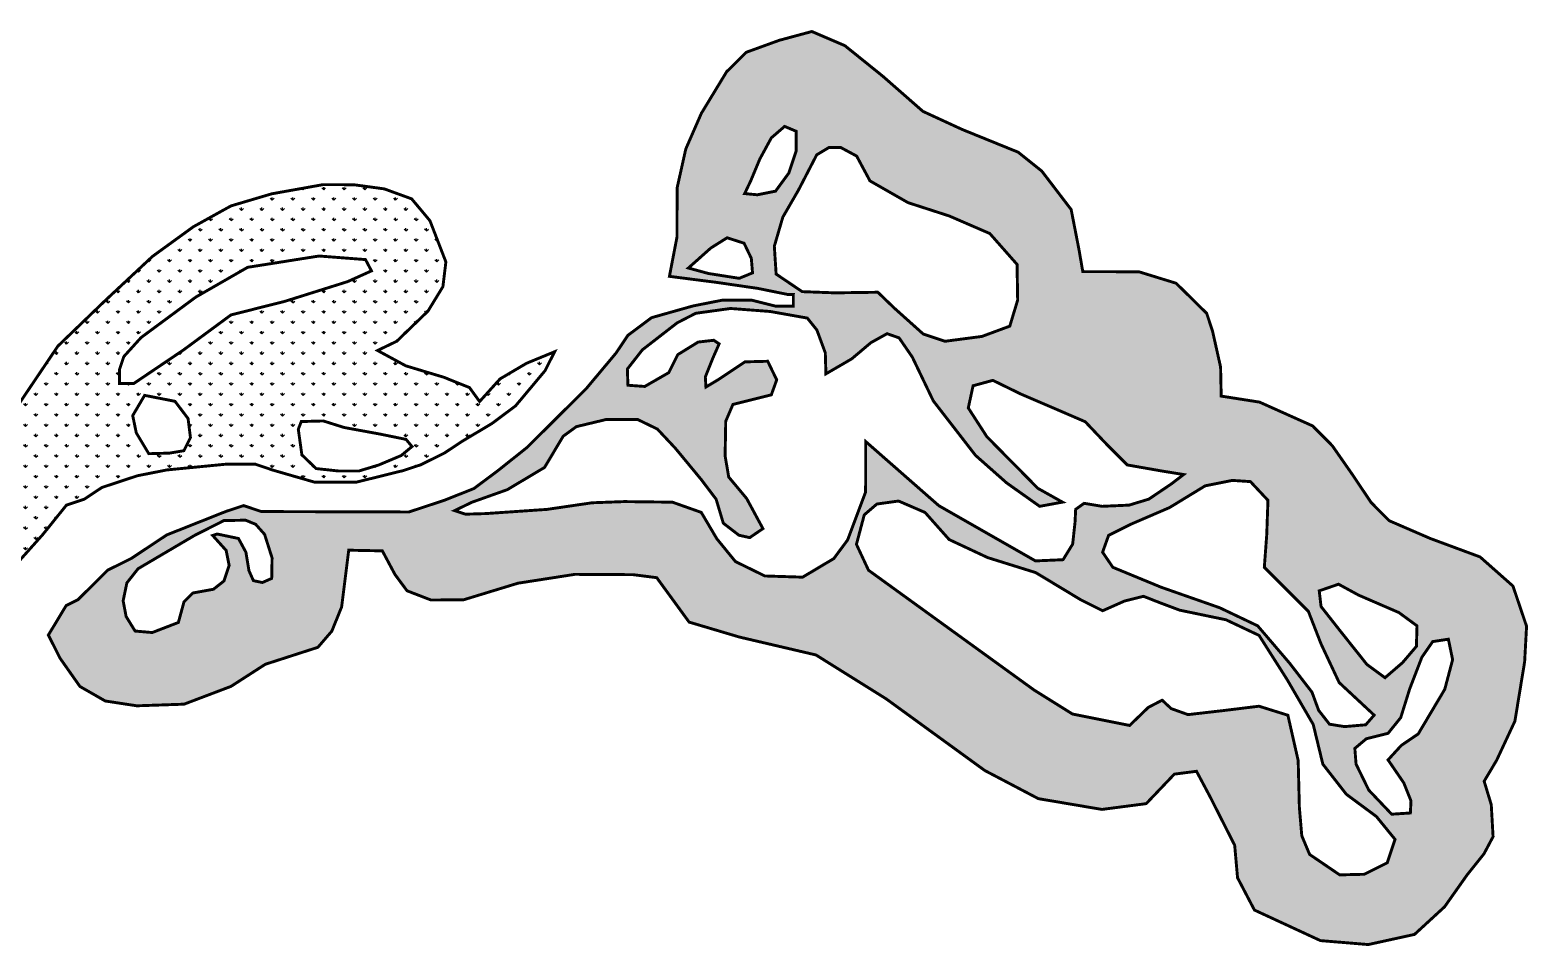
# Model space of a CAD drawing. Header units: metres. Extents: x 319750 to 415268, y 1725605 to 1842937.
# Drawn here: x 340447 to 341477, y 1768159 to 1768789 of the extents above; entities that cross this region are included whole.
import ezdxf

# ---------------------------------------------------------------- set-up
doc = ezdxf.new("R2010")
doc.units = ezdxf.units.M
doc.header["$MEASUREMENT"] = 0
doc.layers.add('MANGROOVES BUFFER ZONE', color=120, linetype='Continuous')
pattern_1 = [(90, (0, 0), (-7.071067809999999, 7.071067809999999), [1.875, -12.26713563]), (45, (0, 0), (-7.071067811865476, 7.071067811865476), [1.875, -8.125]), (135, (0, 0), (-7.071067811865476, -7.071067811865475), [1.875, -8.125])]

msp = doc.modelspace()

# ---------------------------------------------------------------- hatches: boundary and pattern name
at = {"layer": 'MANGROOVES BUFFER ZONE'}
h = msp.add_hatch(dxfattribs=at)
h.set_pattern_fill('GRASS', color=256, scale=10)
h.set_pattern_definition(pattern_1)
h.paths.add_polyline_path([(341409.8824789803, 1768439.421764951), (341381.4884818714, 1768451.688456013), (341369.0581401873, 1768464.243550305), (341356.302644262, 1768483.282457038), (341342.3635559283, 1768503.263932998), (341328.8775556746, 1768516.829139048), (341292.3727143744, 1768533.180868433), (341265.9861680884, 1768537.317996529), (341265.5643102858, 1768557.300982035), (341260.0217019369, 1768582.016123674), (341255.9951384372, 1768594.213362213), (341234.9850419629, 1768614.895859055), (341209.371875422, 1768622.779777867), (341191.0963002435, 1768622.831867269), (341170.7900773842, 1768622.889744451), (341168.1838398141, 1768637.964328024), (341162.789132645, 1768665.562715702), (341142.558162051, 1768692.022862596), (341126.3587975735, 1768704.967516509), (341087.8123927563, 1768720.612344593), (341060.8528140053, 1768733.032965146), (341033.0897779814, 1768757.325601851), (341007.1805309947, 1768778.191984111), (340984.4417403367, 1768787.928664272), (340962.0875039005, 1768781.899497783), (340939.2842286401, 1768773.634347201), (340925.8251585927, 1768760.260629456), (340908.4564518422, 1768731.693207236), (340897.7583522162, 1768707.228808913), (340891.7767271847, 1768680.421699806), (340891.680395043, 1768646.623545299), (340886.4913800838, 1768619.638137348), (340918.9697424663, 1768615.483646255), (340947.3868941233, 1768611.340730501), (340967.6815394721, 1768607.220881053), (340971.7427501978, 1768607.209305713), (340971.7195956592, 1768599.085530412), (340967.6583849335, 1768599.097105752), (340959.5358788667, 1768599.120256673), (340943.3025286178, 1768603.228445924), (340922.9963057585, 1768603.286323106), (340902.6785056298, 1768599.282312638), (340874.226622165, 1768591.23956544), (340857.9468782233, 1768579.10020433), (340849.7896403485, 1768566.9376923), (340829.4139538733, 1768542.624243579), (340804.9770566725, 1768518.322370198), (340788.6857354615, 1768502.121121438), (340768.3332035249, 1768485.931448018), (340752.0535441989, 1768473.792086667), (340731.7241668009, 1768465.726188548), (340707.3334940617, 1768457.67186601), (340687.0272712024, 1768457.729743192), (340646.4149100992, 1768457.845497315), (340642.353614758, 1768457.857072896), (340634.2311086911, 1768457.880223817), (340605.8024643805, 1768457.961251679), (340593.6302402418, 1768462.057865832), (340581.4349461799, 1768458.030704442), (340540.776191384, 1768441.898908204), (340516.3624487218, 1768425.720810124), (340500.0942820494, 1768417.643336665), (340479.7301728435, 1768397.391775594), (340471.5960895073, 1768393.353038865), (340459.3544863683, 1768373.078326873), (340467.3136818602, 1768357.244101724), (340481.0598738317, 1768337.732994329), (340498.4865412, 1768327.744529913), (340520.1946219824, 1768324.437329823), (340552.6726181373, 1768325.561744655), (340584.9696042695, 1768337.796615118), (340608.5667410257, 1768352.987662171), (340644.7281031648, 1768364.648883297), (340654.2993283108, 1768375.777418034), (340661.0446052792, 1768392.390454407), (340665.9175971393, 1768431.409038826), (340689.0545500877, 1768430.937432021), (340697.7357616223, 1768414.6860882), (340706.0255524364, 1768403.506645656), (340722.4478683562, 1768397.172032555), (340744.7756778345, 1768397.263662376), (340782.3276421907, 1768408.715068469), (340821.4280239985, 1768414.797569331), (340861.5392941547, 1768414.582178908), (340877.7784330554, 1768412.504933475), (340900.0284740679, 1768381.977111123), (340934.5201182005, 1768371.724000767), (340987.2815489144, 1768359.38785718), (341035.6193816536, 1768329.175665827), (341103.3708849546, 1768279.975980948), (341140.2078232426, 1768260.618403326), (341183.9508675527, 1768253.217285106), (341214.421779122, 1768257.192356962), (341233.7671349133, 1768277.479037802), (341249.0060414047, 1768279.434347814), (341258.3612161498, 1768261.877169373), (341275.2594068014, 1768228.585511872), (341277.226379474, 1768206.239341994), (341288.8390363384, 1768184.059552054), (341334.2367935992, 1768163.04224168), (341367.1671481038, 1768160.333144908), (341398.953690274, 1768167.30414635), (341419.6187758721, 1768186.2854556), (341435.1589270819, 1768208.265756646), (341446.6994332455, 1768222.67975573), (341452.9756605781, 1768234.48202863), (341451.7241814915, 1768256.484252494), (341446.8416790422, 1768272.586726847), (341455.4252442292, 1768287.009153896), (341467.9870571366, 1768313.897041142), (341474.6846677614, 1768354.709405989), (341476.0106350227, 1768379.11005242), (341466.6472763889, 1768406.764607654), (341444.0165456744, 1768426.77490165)])
h.paths.add_polyline_path([(340908.3744132507, 1768457.394817059), (340888.5706665086, 1768464.404190394), (340855.5644712077, 1768464.816525619), (340833.285246885, 1768463.991891335), (340802.3419249334, 1768459.456384687), (340760.2589538686, 1768456.570182774), (340746.2312968471, 1768456.157847549), (340738.7294823539, 1768458.60212997), (340750.6942660261, 1768464.374569962), (340775.0363636982, 1768473.033211866), (340800.6162001607, 1768488.288928046), (340813.4061183919, 1768509.729419443), (340822.4828202521, 1768516.326457553), (340843.1117015531, 1768521.27426326), (340864.5657174132, 1768521.27426326), (340878.1808441071, 1768514.677188984), (340890.558158107, 1768501.483076598), (340908.2990314997, 1768480.042585201), (340918.6134721502, 1768466.43613759), (340923.5643534079, 1768449.943451899), (340934.2913982898, 1768441.697145221), (340941.7178310319, 1768440.047876652), (340950.7945328921, 1768446.232615702), (340939.6548837789, 1768466.848472815), (340927.277569779, 1768481.69185377), (340924.8020921983, 1768496.122935666), (340925.2146964296, 1768520.037329916), (340930.165651591, 1768531.5822099), (340945.0184431716, 1768535.293046097), (340956.5706226125, 1768538.179248009), (340960.2838389836, 1768548.487194649), (340954.0951450318, 1768561.269007975), (340938.4172188922, 1768560.85667275), (340919.8512109405, 1768548.487194649), (340911.5996436394, 1768543.539388942), (340911.187039408, 1768550.548762277), (340916.1379945695, 1768562.918276544), (340920.6763454995, 1768573.226187018), (340916.9631291284, 1768575.700089871), (340906.2360842466, 1768574.463156528), (340892.208427225, 1768565.804478457), (340886.0198071769, 1768553.435000356), (340869.5166725746, 1768543.951688001), (340857.9644931337, 1768544.776322285), (340857.5518889024, 1768555.908903209), (340867.8664034566, 1768569.103015595), (340891.7958968973, 1768587.657268913), (340904.5858151286, 1768594.254343189), (340928.5153085694, 1768597.552880327), (340955.7454880535, 1768595.491312699), (340981.3252506123, 1768590.955806051), (340987.9265487954, 1768582.709463206), (340993.7026385159, 1768567.041447967), (340994.1151688435, 1768552.610366071), (341011.8560422362, 1768562.918276544), (341025.0585646988, 1768574.050821302), (341036.1981399083, 1768580.235560353), (341044.4497072095, 1768577.34935844), (341053.5264090697, 1768564.155209888), (341067.9665964189, 1768534.056076586), (341096.9876098157, 1768496.603770401), (341118.4416256757, 1768477.637218024), (341141.1333803261, 1768461.556831393), (341156.8113803694, 1768464.443069472), (341139.8957154394, 1768473.926345661), (341104.8265728854, 1768509.385583728), (341092.0366546542, 1768529.176806556), (341095.3372667939, 1768544.432522736), (341108.9523195842, 1768548.143358934), (341128.3435359985, 1768538.660082745), (341151.4478948803, 1768528.764471331), (341172.489306509, 1768519.693530368), (341187.754702321, 1768503.613143736), (341201.3697551112, 1768490.006696125), (341224.8867182243, 1768485.883524703), (341240.1521140363, 1768483.409621849), (341231.4879425038, 1768476.81258374), (341216.2226205955, 1768466.5046371), (341202.6074939016, 1768462.381465677), (341184.0414859499, 1768461.556831393), (341171.66417195, 1768463.618435187), (341165.8880822295, 1768459.495263765), (341165.4754779982, 1768450.836621861), (341163.8252088802, 1768435.580869514), (341157.2239846007, 1768424.860659982), (341138.2453724177, 1768424.036025697), (341071.8203036808, 1768461.969166618), (341021.4858392186, 1768506.08704659), (341021.4207300787, 1768471.413563729), (341009.0434160788, 1768438.428228515), (340999.5541099873, 1768425.646415188), (340978.1000941273, 1768412.864601862), (340952.1076534335, 1768413.689236146), (340931.8913763638, 1768423.584847561), (340919.1014581326, 1768439.2528628)], flags=16)
h.paths.add_polyline_path([(341015.1143814724, 1768435.430525024), (341020.4940518669, 1768455.694806773), (341029.1842374938, 1768463.138830115), (341044.0816668957, 1768465.206618396), (341062.2896854336, 1768457.34906633), (341078.8424833072, 1768438.739007972), (341105.3268268782, 1768426.33227829), (341138.4323487217, 1768415.993373054), (341169.539810741, 1768397.223783894), (341184.4373140464, 1768389.779760551), (341199.3347434482, 1768396.396654115), (341212.5769521856, 1768399.705100897), (341224.1638663549, 1768395.155995613), (341237.4060750923, 1768390.193289274), (341269.2700890579, 1768383.57639571), (341292.0301307063, 1768372.823925585), (341311.4795832185, 1768342.220702433), (341329.2738150663, 1768311.617515449), (341335.8949194349, 1768284.322739081), (341352.0338567146, 1768263.644928609), (341372.7247432011, 1768248.343317034), (341385.5531652483, 1768232.628140569), (341380.1734948538, 1768216.499435381), (341364.448418168, 1768208.641847149), (341347.4818336042, 1768208.228282259), (341326.7908732141, 1768222.289235333), (341321.4112767233, 1768235.109493739), (341319.7559821552, 1768254.546645708), (341318.9283348712, 1768286.80409225), (341311.8513187162, 1768317.963485132), (341291.9880056101, 1768324.166849973), (341268.4003166776, 1768321.27196808), (341243.1574070808, 1768318.377050021), (341231.5704929115, 1768322.512626582), (341225.363175233, 1768328.302426534), (341215.845342322, 1768323.339720194), (341203.0169941784, 1768310.933026678), (341163.7042285601, 1768318.790614911), (341137.2198110854, 1768335.332884988), (341023.4196767471, 1768417.63070665)], flags=16)
h.paths.add_polyline_path([(340913.262845901, 1768621.608541256), (340899.5245956804, 1768625.352976209), (340914.9281174655, 1768639.08257104), (340926.1685711948, 1768646.155380563), (340937.8252504356, 1768642.410945609), (340942.8209912256, 1768632.009761516), (340943.6535900561, 1768622.024601639), (340934.4947812102, 1768618.280166686)], flags=16)
h.paths.add_polyline_path([(340977.7911767554, 1768609.127127577), (340959.8897845753, 1768621.192517039), (340958.640812426, 1768640.330716024), (340964.4692259501, 1768660.301035777), (340975.2933063604, 1768679.023210545), (340987.7826583354, 1768703.153989469), (340996.1088683508, 1768708.146569407), (341004.4350783662, 1768708.146569407), (341015.2592326803, 1768702.321904868), (341024.4180415261, 1768685.263899301), (341050.6457176253, 1768670.286195653), (341078.9548908006, 1768661.133120378), (341106.8477645607, 1768649.067730916), (341125.5817555713, 1768627.849266179), (341125.9980549865, 1768603.302426871), (341120.5860147813, 1768585.41237287), (341101.4356504519, 1768578.339563347), (341076.0406470867, 1768575.01115261), (341061.0534986205, 1768580.003732548), (341041.0705354606, 1768597.893822716), (341029.8300817313, 1768608.711067193), (341000.2720103103, 1768608.29500681)], flags=16)
h.paths.add_polyline_path([(340938.2415498508, 1768676.526920576), (340942.4046918104, 1768685.263899301), (340948.649330846, 1768700.241639116), (340956.5592414462, 1768714.803318547), (340965.7181241957, 1768722.708248838), (340973.6280347959, 1768719.379874268), (340973.6280347959, 1768705.650279438), (340968.6322940059, 1768690.672539623), (340959.4734851601, 1768678.191089778), (340946.9841331851, 1768675.694799809)], flags=16)
h.paths.add_polyline_path([(341184.4079742865, 1768430.012734556), (341188.5586265245, 1768441.62716288), (341203.5009154585, 1768449.093573339), (341230.4799702467, 1768460.707965497), (341254.9686928149, 1768475.640786414), (341273.6465909343, 1768479.374009727), (341286.0984737447, 1768478.544384454), (341298.1353135025, 1768465.685572469), (341297.3051534934, 1768442.041957434), (341295.6449073789, 1768419.642726058), (341312.6624854801, 1768402.635896208), (341325.9445282997, 1768389.36228967), (341334.6608758285, 1768366.963058295), (341347.1127586389, 1768340.415809053), (341371.1864381544, 1768318.016577677), (341365.3755398019, 1768311.379756325), (341350.8482939206, 1768310.135372665), (341340.471774181, 1768311.794587045), (341333.000629714, 1768321.33497027), (341328.4349344232, 1768333.778987701), (341313.0776024365, 1768353.689415591), (341291.0792120881, 1768379.407075726), (341264.9302434055, 1768391.851093157), (341224.6691457978, 1768405.954288801), (341191.4640757008, 1768419.642726058)], flags=16)
h.paths.add_polyline_path([(340613.2026819922, 1768426.112457792), (340612.9460145203, 1768412.001703331), (340606.5279235537, 1768409.179552439), (340600.3666478662, 1768410.462345012), (340597.2859730707, 1768417.389439368), (340595.2321898736, 1768429.960835508), (340590.097731881, 1768439.453551175), (340575.4645820298, 1768442.532267815), (340572.383981138, 1768441.50604099), (340581.625931621, 1768431.243664247), (340583.679714818, 1768420.981287503), (340580.085631175, 1768410.205779264), (340572.8973899854, 1768404.56147748), (340558.7777228854, 1768401.995892335), (340552.6163732943, 1768395.838459056), (340548.7655482757, 1768381.727704596), (340530.7949822535, 1768374.800574073), (340518.985839726, 1768375.826837064), (340512.8244901349, 1768385.83264806), (340510.7707069378, 1768396.608120132), (340513.3378989823, 1768408.922986692), (340521.0395490194, 1768418.67223194), (340559.8045405802, 1768441.50604099), (340580.085631175, 1768451.768417734), (340594.975448498, 1768452.024947315), (340601.9069483122, 1768449.202796423), (340608.0682979033, 1768442.275702067)], flags=16)
h.paths.add_polyline_path([(341333.4156727667, 1768403.465485314), (341346.6977155862, 1768408.028297734), (341360.3948014585, 1768400.561887275), (341388.2040162557, 1768388.532664397), (341400.6558990661, 1768379.407075726), (341400.2408560134, 1768365.303843915), (341390.6944223792, 1768354.10424631), (341378.6575826214, 1768343.734201646), (341366.2056259073, 1768352.859826484), (341348.3579617007, 1768375.25905786), (341334.6608758285, 1768392.680682263)], flags=16)
h.paths.add_polyline_path([(341357.9094946886, 1768295.15213553), (341365.7956822084, 1768301.788956882), (341380.7379711424, 1768305.522144028), (341389.4542447675, 1768316.306983246), (341395.6801861727, 1768336.217411136), (341403.9814906488, 1768357.787017238), (341411.4526351158, 1768368.571856456), (341422.2442718118, 1768370.231034669), (341425.1497209881, 1768356.127839025), (341419.7538656882, 1768335.802580416), (341410.6224751067, 1768320.454964945), (341401.4910845252, 1768305.107349475), (341389.8693617239, 1768297.226144463), (341380.7379711424, 1768287.270930518), (341391.5296078384, 1768271.508520494), (341396.5103461818, 1768259.064503063), (341396.0953031291, 1768250.768467332), (341383.2283033623, 1768249.938878225), (341367.4559283229, 1768266.530913522), (341358.7395807941, 1768284.367332479)], flags=16)
h = msp.add_hatch(dxfattribs=at)
h.set_pattern_fill('GRASS', color=256, scale=10)
h.set_pattern_definition(pattern_1)
h.paths.add_polyline_path([(340731.3696641949, 1768550.258082684), (340705.1728261568, 1768558.133293009), (340685.7428536629, 1768568.672431811), (340698.9707344206, 1768575.035181042), (340720.4455690101, 1768595.77549472), (340730.700900126, 1768612.547477198), (340732.7508194599, 1768629.542849757), (340721.7928951268, 1768657.855753889), (340709.2264812164, 1768672.892649574), (340690.4321748502, 1768679.746710766), (340669.4248727194, 1768682.606770238), (340648.2094580281, 1768682.667238816), (340612.965636628, 1768676.367239837), (340584.9212910003, 1768668.046548158), (340559.0614370935, 1768653.719220327), (340530.924107126, 1768633.314183157), (340497.8116860332, 1768602.406317209), (340465.9007716805, 1768571.695065559), (340435.4240735496, 1768526.484038246), (340410.9263745252, 1768480.857254759), (340415.8487732555, 1768455.930306756), (340427.0220552367, 1768439.589510121), (340439.1930216831, 1768423.909799566), (340455.4900892209, 1768442.141992272), (340471.7929030856, 1768462.405128923), (340483.988281763, 1768466.432290072), (340496.1951530941, 1768474.521339112), (340520.5857412177, 1768482.575661891), (340540.9035413464, 1768486.579672359), (340581.5275643344, 1768490.525805646), (340601.8337871938, 1768490.467928464), (340614.005926717, 1768486.371314552), (340642.4115011045, 1768478.166511148), (340658.6565132383, 1768478.120209306), (340670.8402300308, 1768478.085483046), (340703.3533242213, 1768486.116654904), (340715.5486182831, 1768490.143816293), (340731.8167849554, 1768498.221289752), (340744.0236562865, 1768506.310338792), (340764.3646109538, 1768518.438124562), (340780.6443548955, 1768530.577485671), (340801.0200413706, 1768554.890934392), (340807.5276980994, 1768567.816177177), (340788.2389284111, 1768559.896673051), (340769.9949233024, 1768549.14790591), (340755.9402190104, 1768533.586841665), (340748.9625376529, 1768543.207406949)])
h.paths.add_polyline_path([(340633.2928793881, 1768519.832048385), (340648.4440940184, 1768520.241273284), (340662.7763080948, 1768515.739727059), (340687.3458073825, 1768511.238144666), (340705.363523951, 1768507.555048239), (340709.4584528162, 1768502.644240948), (340702.0875217359, 1768496.505758958), (340686.5268807324, 1768489.958015903), (340673.0135933061, 1768485.865694577), (340658.6813792296, 1768485.865694577), (340643.5301645994, 1768487.502630341), (340633.702379665, 1768496.914983858), (340631.2453780037, 1768514.512016194)], flags=16)
h.paths.add_polyline_path([(340584.9251395909, 1768593.104064981), (340552.165708669, 1768568.959325756), (340518.1778508202, 1768546.042261229), (340508.3500658858, 1768546.042261229), (340508.3500658858, 1768555.863839646), (340511.2164939204, 1768564.457743364), (340523.0917802392, 1768577.553229475), (340560.7650666764, 1768605.381065127), (340596.3909256327, 1768625.842707925), (340645.5299981118, 1768633.618161845), (340677.4703545762, 1768631.162740116), (340681.5652834415, 1768623.387322363), (340665.1855679805, 1768616.021129509), (340622.1889257511, 1768602.516418498)], flags=16)
h.paths.add_polyline_path([(340555.4406762326, 1768521.874158391), (340557.0786773402, 1768508.778708447), (340552.5742481981, 1768499.775579829), (340542.7463893601, 1768498.138644065), (340528.4141752836, 1768497.729419166), (340519.8148911799, 1768512.052579974), (340517.3578895186, 1768523.920319054), (340525.547747249, 1768537.834254963), (340546.4318179484, 1768533.741933637)], flags=16)

# ---------------------------------------------------------------- linework, layer by layer
at = {"layer": 'MANGROOVES BUFFER ZONE', "const_width": 2}
for points in [[(341409.8824789803, 1768439.421764951), (341381.4884818714, 1768451.688456013), (341369.0581401873, 1768464.243550305), (341356.302644262, 1768483.282457038), (341342.3635559283, 1768503.263932998), (341328.8775556746, 1768516.829139048), (341292.3727143744, 1768533.180868433), (341265.9861680884, 1768537.317996529), (341265.5643102858, 1768557.300982035), (341260.0217019369, 1768582.016123674), (341255.9951384372, 1768594.213362213), (341234.9850419629, 1768614.895859055), (341209.371875422, 1768622.779777867), (341191.0963002435, 1768622.831867269), (341170.7900773842, 1768622.889744451), (341168.1838398141, 1768637.964328024), (341162.789132645, 1768665.562715702), (341142.558162051, 1768692.022862596), (341126.3587975735, 1768704.967516509), (341087.8123927563, 1768720.612344593), (341060.8528140053, 1768733.032965146), (341033.0897779814, 1768757.325601851), (341007.1805309947, 1768778.191984111), (340984.4417403367, 1768787.928664272), (340962.0875039005, 1768781.899497783), (340939.2842286401, 1768773.634347201), (340925.8251585927, 1768760.260629456), (340908.4564518422, 1768731.693207236), (340897.7583522162, 1768707.228808913), (340891.7767271847, 1768680.421699806), (340891.680395043, 1768646.623545299), (340886.4913800838, 1768619.638137348), (340918.9697424663, 1768615.483646255), (340947.3868941233, 1768611.340730501), (340967.6815394721, 1768607.220881053), (340971.7427501978, 1768607.209305713), (340971.7195956592, 1768599.085530412), (340967.6583849335, 1768599.097105752), (340959.5358788667, 1768599.120256673), (340943.3025286178, 1768603.228445924), (340922.9963057585, 1768603.286323106), (340902.6785056298, 1768599.282312638), (340874.226622165, 1768591.23956544), (340857.9468782233, 1768579.10020433), (340849.7896403485, 1768566.9376923), (340829.4139538733, 1768542.624243579), (340804.9770566725, 1768518.322370198), (340788.6857354615, 1768502.121121438), (340768.3332035249, 1768485.931448018), (340752.0535441989, 1768473.792086667), (340731.7241668009, 1768465.726188548), (340707.3334940617, 1768457.67186601), (340687.0272712024, 1768457.729743192), (340646.4149100992, 1768457.845497315), (340642.353614758, 1768457.857072896), (340634.2311086911, 1768457.880223817), (340605.8024643805, 1768457.961251679), (340593.6302402418, 1768462.057865832), (340581.4349461799, 1768458.030704442), (340540.776191384, 1768441.898908204), (340516.3624487218, 1768425.720810124), (340500.0942820494, 1768417.643336665), (340479.7301728435, 1768397.391775594), (340471.5960895073, 1768393.353038865), (340459.3544863683, 1768373.078326873), (340467.3136818602, 1768357.244101724), (340481.0598738317, 1768337.732994329), (340498.4865412, 1768327.744529913), (340520.1946219824, 1768324.437329823), (340552.6726181373, 1768325.561744655), (340584.9696042695, 1768337.796615118), (340608.5667410257, 1768352.987662171), (340644.7281031648, 1768364.648883297), (340654.2993283108, 1768375.777418034), (340661.0446052792, 1768392.390454407), (340665.9175971393, 1768431.409038826), (340689.0545500877, 1768430.937432021), (340697.7357616223, 1768414.6860882), (340706.0255524364, 1768403.506645656), (340722.4478683562, 1768397.172032555), (340744.7756778345, 1768397.263662376), (340782.3276421907, 1768408.715068469), (340821.4280239985, 1768414.797569331), (340861.5392941547, 1768414.582178908), (340877.7784330554, 1768412.504933475), (340900.0284740679, 1768381.977111123), (340934.5201182005, 1768371.724000767), (340987.2815489144, 1768359.38785718), (341035.6193816536, 1768329.175665827), (341103.3708849546, 1768279.975980948), (341140.2078232426, 1768260.618403326), (341183.9508675527, 1768253.217285106), (341214.421779122, 1768257.192356962), (341233.7671349133, 1768277.479037802), (341249.0060414047, 1768279.434347814), (341258.3612161498, 1768261.877169373), (341275.2594068014, 1768228.585511872), (341277.226379474, 1768206.239341994), (341288.8390363384, 1768184.059552054), (341334.2367935992, 1768163.04224168), (341367.1671481038, 1768160.333144908), (341398.953690274, 1768167.30414635), (341419.6187758721, 1768186.2854556), (341435.1589270819, 1768208.265756646), (341446.6994332455, 1768222.67975573), (341452.9756605781, 1768234.48202863), (341451.7241814915, 1768256.484252494), (341446.8416790422, 1768272.586726847), (341455.4252442292, 1768287.009153896), (341467.9870571366, 1768313.897041142), (341474.6846677614, 1768354.709405989), (341476.0106350227, 1768379.11005242), (341466.6472763889, 1768406.764607654), (341444.0165456744, 1768426.77490165), (341409.8824789803, 1768439.421764951)], [(340938.2415498508, 1768676.526920576), (340942.4046918104, 1768685.263899301), (340948.649330846, 1768700.241639116), (340956.5592414462, 1768714.803318547), (340965.7181241957, 1768722.708248838), (340973.6280347959, 1768719.379874268), (340973.6280347959, 1768705.650279438), (340968.6322940059, 1768690.672539623), (340959.4734851601, 1768678.191089778), (340946.9841331851, 1768675.694799809), (340938.2415498508, 1768676.526920576)], [(340977.7911767554, 1768609.127127577), (340959.8897845753, 1768621.192517039), (340958.640812426, 1768640.330716024), (340964.4692259501, 1768660.301035777), (340975.2933063604, 1768679.023210545), (340987.7826583354, 1768703.153989469), (340996.1088683508, 1768708.146569407), (341004.4350783662, 1768708.146569407), (341015.2592326803, 1768702.321904868), (341024.4180415261, 1768685.263899301), (341050.6457176253, 1768670.286195653), (341078.9548908006, 1768661.133120378), (341106.8477645607, 1768649.067730916), (341125.5817555713, 1768627.849266179), (341125.9980549865, 1768603.302426871), (341120.5860147813, 1768585.41237287), (341101.4356504519, 1768578.339563347), (341076.0406470867, 1768575.01115261), (341061.0534986205, 1768580.003732548), (341041.0705354606, 1768597.893822716), (341029.8300817313, 1768608.711067193), (341000.2720103103, 1768608.29500681), (340977.7911767554, 1768609.127127577)], [(340913.262845901, 1768621.608541256), (340899.5245956804, 1768625.352976209), (340914.9281174655, 1768639.08257104), (340926.1685711948, 1768646.155380563), (340937.8252504356, 1768642.410945609), (340942.8209912256, 1768632.009761516), (340943.6535900561, 1768622.024601639), (340934.4947812102, 1768618.280166686), (340913.262845901, 1768621.608541256)], [(340584.9251395909, 1768593.104064981), (340552.165708669, 1768568.959325756), (340518.1778508202, 1768546.042261229), (340508.3500658858, 1768546.042261229), (340508.3500658858, 1768555.863839646), (340511.2164939204, 1768564.457743364), (340523.0917802392, 1768577.553229475), (340560.7650666764, 1768605.381065127), (340596.3909256327, 1768625.842707925), (340645.5299981118, 1768633.618161845), (340677.4703545762, 1768631.162740116), (340681.5652834415, 1768623.387322363), (340665.1855679805, 1768616.021129509), (340622.1889257511, 1768602.516418498), (340584.9251395909, 1768593.104064981)], [(340908.3744132507, 1768457.394817059), (340888.5706665086, 1768464.404190394), (340855.5644712077, 1768464.816525619), (340833.285246885, 1768463.991891335), (340802.3419249334, 1768459.456384687), (340760.2589538686, 1768456.570182774), (340746.2312968471, 1768456.157847549), (340738.7294823539, 1768458.60212997), (340750.6942660261, 1768464.374569962), (340775.0363636982, 1768473.033211866), (340800.6162001607, 1768488.288928046), (340813.4061183919, 1768509.729419443), (340822.4828202521, 1768516.326457553), (340843.1117015531, 1768521.27426326), (340864.5657174132, 1768521.27426326), (340878.1808441071, 1768514.677188984), (340890.558158107, 1768501.483076598), (340908.2990314997, 1768480.042585201), (340918.6134721502, 1768466.43613759), (340923.5643534079, 1768449.943451899), (340934.2913982898, 1768441.697145221), (340941.7178310319, 1768440.047876652), (340950.7945328921, 1768446.232615702), (340939.6548837789, 1768466.848472815), (340927.277569779, 1768481.69185377), (340924.8020921983, 1768496.122935666), (340925.2146964296, 1768520.037329916), (340930.165651591, 1768531.5822099), (340945.0184431716, 1768535.293046097), (340956.5706226125, 1768538.179248009), (340960.2838389836, 1768548.487194649), (340954.0951450318, 1768561.269007975), (340938.4172188922, 1768560.85667275), (340919.8512109405, 1768548.487194649), (340911.5996436394, 1768543.539388942), (340911.187039408, 1768550.548762277), (340916.1379945695, 1768562.918276544), (340920.6763454995, 1768573.226187018), (340916.9631291284, 1768575.700089871), (340906.2360842466, 1768574.463156528), (340892.208427225, 1768565.804478457), (340886.0198071769, 1768553.435000356), (340869.5166725746, 1768543.951688001), (340857.9644931337, 1768544.776322285), (340857.5518889024, 1768555.908903209), (340867.8664034566, 1768569.103015595), (340891.7958968973, 1768587.657268913), (340904.5858151286, 1768594.254343189), (340928.5153085694, 1768597.552880327), (340955.7454880535, 1768595.491312699), (340981.3252506123, 1768590.955806051), (340987.9265487954, 1768582.709463206), (340993.7026385159, 1768567.041447967), (340994.1151688435, 1768552.610366071), (341011.8560422362, 1768562.918276544), (341025.0585646988, 1768574.050821302), (341036.1981399083, 1768580.235560353), (341044.4497072095, 1768577.34935844), (341053.5264090697, 1768564.155209888), (341067.9665964189, 1768534.056076586), (341096.9876098157, 1768496.603770401), (341118.4416256757, 1768477.637218024), (341141.1333803261, 1768461.556831393), (341156.8113803694, 1768464.443069472), (341139.8957154394, 1768473.926345661), (341104.8265728854, 1768509.385583728), (341092.0366546542, 1768529.176806556), (341095.3372667939, 1768544.432522736), (341108.9523195842, 1768548.143358934), (341128.3435359985, 1768538.660082745), (341151.4478948803, 1768528.764471331), (341172.489306509, 1768519.693530368), (341187.754702321, 1768503.613143736), (341201.3697551112, 1768490.006696125), (341224.8867182243, 1768485.883524703), (341240.1521140363, 1768483.409621849), (341231.4879425038, 1768476.81258374), (341216.2226205955, 1768466.5046371), (341202.6074939016, 1768462.381465677), (341184.0414859499, 1768461.556831393), (341171.66417195, 1768463.618435187), (341165.8880822295, 1768459.495263765), (341165.4754779982, 1768450.836621861), (341163.8252088802, 1768435.580869514), (341157.2239846007, 1768424.860659982), (341138.2453724177, 1768424.036025697), (341071.8203036808, 1768461.969166618), (341021.4858392186, 1768506.08704659), (341021.4207300787, 1768471.413563729), (341009.0434160788, 1768438.428228515), (340999.5541099873, 1768425.646415188), (340978.1000941273, 1768412.864601862), (340952.1076534335, 1768413.689236146), (340931.8913763638, 1768423.584847561), (340919.1014581326, 1768439.2528628), (340908.3744132507, 1768457.394817059)], [(340555.4406762326, 1768521.874158391), (340557.0786773402, 1768508.778708447), (340552.5742481981, 1768499.775579829), (340542.7463893601, 1768498.138644065), (340528.4141752836, 1768497.729419166), (340519.8148911799, 1768512.052579974), (340517.3578895186, 1768523.920319054), (340525.547747249, 1768537.834254963), (340546.4318179484, 1768533.741933637), (340555.4406762326, 1768521.874158391)], [(340633.2928793881, 1768519.832048385), (340648.4440940184, 1768520.241273284), (340662.7763080948, 1768515.739727059), (340687.3458073825, 1768511.238144666), (340705.363523951, 1768507.555048239), (340709.4584528162, 1768502.644240948), (340702.0875217359, 1768496.505758958), (340686.5268807324, 1768489.958015903), (340673.0135933061, 1768485.865694577), (340658.6813792296, 1768485.865694577), (340643.5301645994, 1768487.502630341), (340633.702379665, 1768496.914983858), (340631.2453780037, 1768514.512016194), (340633.2928793881, 1768519.832048385)], [(341184.4079742865, 1768430.012734556), (341188.5586265245, 1768441.62716288), (341203.5009154585, 1768449.093573339), (341230.4799702467, 1768460.707965497), (341254.9686928149, 1768475.640786414), (341273.6465909343, 1768479.374009727), (341286.0984737447, 1768478.544384454), (341298.1353135025, 1768465.685572469), (341297.3051534934, 1768442.041957434), (341295.6449073789, 1768419.642726058), (341312.6624854801, 1768402.635896208), (341325.9445282997, 1768389.36228967), (341334.6608758285, 1768366.963058295), (341347.1127586389, 1768340.415809053), (341371.1864381544, 1768318.016577677), (341365.3755398019, 1768311.379756325), (341350.8482939206, 1768310.135372665), (341340.471774181, 1768311.794587045), (341333.000629714, 1768321.33497027), (341328.4349344232, 1768333.778987701), (341313.0776024365, 1768353.689415591), (341291.0792120881, 1768379.407075726), (341264.9302434055, 1768391.851093157), (341224.6691457978, 1768405.954288801), (341191.4640757008, 1768419.642726058), (341184.4079742865, 1768430.012734556)], [(341015.1143814724, 1768435.430525024), (341020.4940518669, 1768455.694806773), (341029.1842374938, 1768463.138830115), (341044.0816668957, 1768465.206618396), (341062.2896854336, 1768457.34906633), (341078.8424833072, 1768438.739007972), (341105.3268268782, 1768426.33227829), (341138.4323487217, 1768415.993373054), (341169.539810741, 1768397.223783894), (341184.4373140464, 1768389.779760551), (341199.3347434482, 1768396.396654115), (341212.5769521856, 1768399.705100897), (341224.1638663549, 1768395.155995613), (341237.4060750923, 1768390.193289274), (341269.2700890579, 1768383.57639571), (341292.0301307063, 1768372.823925585), (341311.4795832185, 1768342.220702433), (341329.2738150663, 1768311.617515449), (341335.8949194349, 1768284.322739081), (341352.0338567146, 1768263.644928609), (341372.7247432011, 1768248.343317034), (341385.5531652483, 1768232.628140569), (341380.1734948538, 1768216.499435381), (341364.448418168, 1768208.641847149), (341347.4818336042, 1768208.228282259), (341326.7908732141, 1768222.289235333), (341321.4112767233, 1768235.109493739), (341319.7559821552, 1768254.546645708), (341318.9283348712, 1768286.80409225), (341311.8513187162, 1768317.963485132), (341291.9880056101, 1768324.166849973), (341268.4003166776, 1768321.27196808), (341243.1574070808, 1768318.377050021), (341231.5704929115, 1768322.512626582), (341225.363175233, 1768328.302426534), (341215.845342322, 1768323.339720194), (341203.0169941784, 1768310.933026678), (341163.7042285601, 1768318.790614911), (341137.2198110854, 1768335.332884988), (341023.4196767471, 1768417.63070665), (341015.1143814724, 1768435.430525024)], [(340613.2026819922, 1768426.112457792), (340612.9460145203, 1768412.001703331), (340606.5279235537, 1768409.179552439), (340600.3666478662, 1768410.462345012), (340597.2859730707, 1768417.389439368), (340595.2321898736, 1768429.960835508), (340590.097731881, 1768439.453551175), (340575.4645820298, 1768442.532267815), (340572.383981138, 1768441.50604099), (340581.625931621, 1768431.243664247), (340583.679714818, 1768420.981287503), (340580.085631175, 1768410.205779264), (340572.8973899854, 1768404.56147748), (340558.7777228854, 1768401.995892335), (340552.6163732943, 1768395.838459056), (340548.7655482757, 1768381.727704596), (340530.7949822535, 1768374.800574073), (340518.985839726, 1768375.826837064), (340512.8244901349, 1768385.83264806), (340510.7707069378, 1768396.608120132), (340513.3378989823, 1768408.922986692), (340521.0395490194, 1768418.67223194), (340559.8045405802, 1768441.50604099), (340580.085631175, 1768451.768417734), (340594.975448498, 1768452.024947315), (340601.9069483122, 1768449.202796423), (340608.0682979033, 1768442.275702067), (340613.2026819922, 1768426.112457792)], [(341333.4156727667, 1768403.465485314), (341346.6977155862, 1768408.028297734), (341360.3948014585, 1768400.561887275), (341388.2040162557, 1768388.532664397), (341400.6558990661, 1768379.407075726), (341400.2408560134, 1768365.303843915), (341390.6944223792, 1768354.10424631), (341378.6575826214, 1768343.734201646), (341366.2056259073, 1768352.859826484), (341348.3579617007, 1768375.25905786), (341334.6608758285, 1768392.680682263), (341333.4156727667, 1768403.465485314)], [(341357.9094946886, 1768295.15213553), (341365.7956822084, 1768301.788956882), (341380.7379711424, 1768305.522144028), (341389.4542447675, 1768316.306983246), (341395.6801861727, 1768336.217411136), (341403.9814906488, 1768357.787017238), (341411.4526351158, 1768368.571856456), (341422.2442718118, 1768370.231034669), (341425.1497209881, 1768356.127839025), (341419.7538656882, 1768335.802580416), (341410.6224751067, 1768320.454964945), (341401.4910845252, 1768305.107349475), (341389.8693617239, 1768297.226144463), (341380.7379711424, 1768287.270930518), (341391.5296078384, 1768271.508520494), (341396.5103461818, 1768259.064503063), (341396.0953031291, 1768250.768467332), (341383.2283033623, 1768249.938878225), (341367.4559283229, 1768266.530913522), (341358.7395807941, 1768284.367332479), (341357.9094946886, 1768295.15213553)]]:
    msp.add_lwpolyline(points, close=True, dxfattribs=at)
msp.add_lwpolyline([(340439.1930216831, 1768423.909799566), (340455.4900892209, 1768442.141992272), (340471.7929030856, 1768462.405128923), (340483.988281763, 1768466.432290072), (340496.1951530941, 1768474.521339112), (340520.5857412177, 1768482.575661891), (340540.9035413464, 1768486.579672359), (340581.5275643344, 1768490.525805646), (340601.8337871938, 1768490.467928464), (340614.005926717, 1768486.371314552), (340642.4115011045, 1768478.166511148), (340658.6565132383, 1768478.120209306), (340670.8402300308, 1768478.085483046), (340703.3533242213, 1768486.116654904), (340715.5486182831, 1768490.143816293), (340731.8167849554, 1768498.221289752), (340744.0236562865, 1768506.310338792), (340764.3646109538, 1768518.438124562), (340780.6443548955, 1768530.577485671), (340801.0200413706, 1768554.890934392), (340807.5276980994, 1768567.816177177), (340788.2389284111, 1768559.896673051), (340769.9949233024, 1768549.14790591), (340755.9402190104, 1768533.586841665), (340748.9625376529, 1768543.207406949), (340731.3696641949, 1768550.258082684), (340731.3696641949, 1768550.258082684), (340705.1728261568, 1768558.133293009), (340685.7428536629, 1768568.672431811), (340698.9707344206, 1768575.035181042), (340720.4455690101, 1768595.77549472), (340730.700900126, 1768612.547477198), (340732.7508194599, 1768629.542849757), (340721.7928951268, 1768657.855753889), (340709.2264812164, 1768672.892649574), (340690.4321748502, 1768679.746710766), (340669.4248727194, 1768682.606770238), (340648.2094580281, 1768682.667238816), (340612.965636628, 1768676.367239837), (340584.9212910003, 1768668.046548158), (340559.0614370935, 1768653.719220327), (340530.924107126, 1768633.314183157), (340497.8116860332, 1768602.406317209), (340465.9007716805, 1768571.695065559), (340435.4240735496, 1768526.484038246)], dxfattribs=at)

doc.saveas('drawing.dxf')
